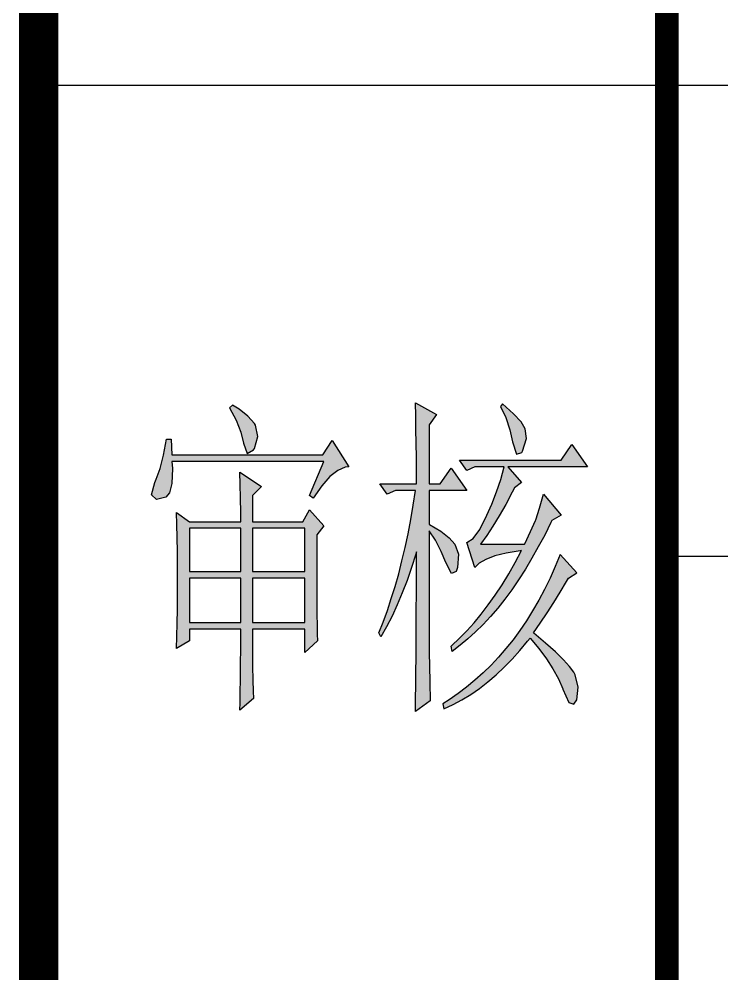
# Model space of a CAD drawing. Extents: x 575917 to 733065, y -270021 to -228021.
# Drawn here: x 632994 to 633800, y -267880 to -266785 of the extents above; entities that cross this region are included whole.
import ezdxf

# ---------------------------------------------------------------- set-up
doc = ezdxf.new("R2010")
doc.units = 0
doc.header["$LTSCALE"] = 1000
doc.header["$MEASUREMENT"] = 0
doc.layers.add('1', color=3, linetype='CONTINUOUS')

msp = doc.modelspace()

# ---------------------------------------------------------------- hatches: boundary and pattern name
at = {"layer": '1'}
h = msp.add_hatch(color=256, dxfattribs=at)
h.paths.add_polyline_path([(633531.8, -267545.2), (633541.2, -267537), (633550.5, -267528.3), (633559.6, -267519.1), (633568.5, -267509.2), (633577.2, -267498.6), (633580.1, -267495.1), (633590.1, -267506.9), (633598.9, -267518.6), (633606.4, -267530.2), (633612.7, -267541.7), (633617.6, -267553), (633617.8, -267553.6), (633624.4, -267568.8), (633630.4, -267570.8), (633633.6, -267565.6), (633635.4, -267551), (633631.8, -267537), (633630.4, -267534.1), (633625.4, -267527.5), (633618.5, -267519.8), (633609.3, -267510.8), (633598, -267500.6), (633584.6, -267489.3), (633584.1, -267489), (633591.9, -267477.7), (633599.6, -267466.1), (633607.2, -267454.2), (633614.6, -267442.2), (633621.8, -267430), (633624, -267426.1), (633633.6, -267420), (633614.6, -267399.1), (633608.9, -267412.9), (633603, -267426.3), (633596.6, -267439.2), (633590.1, -267451.6), (633583.1, -267463.7), (633576, -267475.1), (633568.5, -267486.3), (633560.6, -267496.9), (633552.5, -267507), (633544.1, -267516.7), (633535.4, -267526), (633526.4, -267534.9), (633517, -267543.3), (633507.4, -267551.2), (633497.6, -267558.6), (633487.3, -267565.6), (633480.3, -267570.1), (633481.3, -267576), (633491.9, -267571.1), (633502, -267565.6), (633512.2, -267559.4), (633522.1, -267552.5)])
h.paths.add_polyline_path([(633534.7, -267470.2), (633526.3, -267479.3), (633517.7, -267487.9), (633508.9, -267495.9), (633499.9, -267503.2), (633490.7, -267510.1), (633489.7, -267504.1), (633490.3, -267503.5), (633499, -267495.4), (633507.6, -267486.7), (633516, -267477.4), (633524.1, -267467.4), (633532.2, -267456.8), (633540.2, -267445.7), (633548, -267433.8), (633555.7, -267421.3), (633563.2, -267408.3), (633570.5, -267394.6), (633568.9, -267394.8), (633552.8, -267397.5), (633539.6, -267400.7), (633529.3, -267404.7), (633521.8, -267409), (633517, -267414.1), (633507.6, -267385.5), (633514.8, -267380.7), (633522.5, -267370.3), (633530.6, -267354), (633536.3, -267341.3), (633541.8, -267327.2), (633546.6, -267313), (633550.6, -267298.5), (633517, -267298.5), (633507.6, -267303), (633499.1, -267291.1), (633615.7, -267291.1), (633628.2, -267273.1), (633646, -267298.5), (633554.8, -267298.5), (633570.5, -267316.6), (633562.2, -267322.6), (633559.6, -267327.7), (633552.2, -267341.9), (633544.8, -267354.9), (633537.6, -267366.8), (633530.5, -267377.5), (633523.4, -267387.1), (633573.7, -267387.1), (633574, -267386.7), (633580.6, -267372.6), (633586.3, -267360.1), (633586.6, -267359.4), (633590.9, -267346.2), (633595.7, -267330.1), (633615.7, -267354), (633605.1, -267360.1), (633604, -267362.6), (633596.9, -267376.8), (633589.6, -267390.4), (633582.2, -267403.5), (633574.8, -267416.1), (633567, -267428), (633559.2, -267439.5), (633551.2, -267450.2), (633543.1, -267460.5)])
h.paths.add_polyline_path([(633262.1, -267331.6), (633262.1, -267361.6), (633319.8, -267361.6), (633327.2, -267348.1), (633343.9, -267366.1), (633335.6, -267376.5), (633335.6, -267434.7), (633335.7, -267452.4), (633335.9, -267467.6), (633336, -267480.3), (633336.3, -267490.5), (633336.6, -267498), (633321.8, -267511.5), (633321.8, -267484.5), (633262.1, -267484.5), (633262.1, -267507.5), (633262.2, -267527.2), (633262.5, -267543.3), (633262.8, -267555.6), (633263.1, -267564), (633247.4, -267577.6), (633247.7, -267569.2), (633248, -267556.9), (633248.2, -267542.3), (633248.3, -267525.3), (633248.5, -267506.1), (633248.5, -267484.5), (633189.7, -267484.5), (633189.7, -267498), (633174.9, -267507), (633175.4, -267493.2), (633175.7, -267478), (633176, -267462.1), (633176, -267445.3), (633176.1, -267427.6), (633176.1, -267413.2), (633176, -267396), (633175.7, -267379.7), (633175.4, -267364.8), (633174.9, -267351.1), (633189.7, -267361.6), (633248.5, -267361.6), (633248.5, -267351.3), (633248.3, -267334.3), (633247.9, -267318.8), (633247.4, -267304.6), (633272.5, -267321.1)])
h.paths.add_polyline_path([(633168.7, -267267.1), (633169.7, -267285), (633342.8, -267285), (633353.4, -267268.6), (633372.3, -267298.5), (633368.1, -267299.1), (633359.7, -267302.7), (633350.7, -267309.8), (633341.3, -267320.4), (633331.4, -267334.6), (633327.2, -267331.6), (633343.9, -267292.6), (633169.7, -267292.6), (633170.3, -267300.7), (633169.7, -267317.8), (633166.7, -267328.5), (633162.5, -267333.5), (633151.9, -267336.1), (633146.2, -267330.7), (633149.9, -267316.6), (633151.6, -267312.7), (633156.1, -267300.4), (633160, -267285.2), (633163.5, -267267.1)])
h.paths.add_polyline_path([(633321.8, -267426.1), (633262.1, -267426.1), (633262.1, -267477), (633321.8, -267477)], flags=16)
h.paths.add_polyline_path([(633321.8, -267369.1), (633262.1, -267369.1), (633262.1, -267418.6), (633321.8, -267418.6)], flags=16)
h.paths.add_polyline_path([(633189.7, -267418.6), (633248.5, -267418.6), (633248.5, -267369.1), (633189.7, -267369.1)], flags=16)
h.paths.add_polyline_path([(633189.7, -267477), (633248.5, -267477), (633248.5, -267426.1), (633189.7, -267426.1)], flags=16)
h.paths.add_polyline_path([(633264.3, -267277.6), (633268.3, -267263.9), (633265.3, -267251), (633264.3, -267249.1), (633256.6, -267240.4), (633246.7, -267232.7), (633239, -267228), (633235.8, -267231.1), (633243.4, -267245.2), (633248.6, -267258.8), (633251.6, -267271.5), (633256, -267283.3), (633263.1, -267279.2)])
h.paths.add_polyline_path([(633570.6, -267282.3), (633571.6, -267280.5), (633576.1, -267266.2), (633574.7, -267255), (633569.9, -267247.2), (633561.2, -267237.8), (633548.4, -267226.6), (633546.4, -267229.6), (633552.4, -267242.1), (633557, -267256.3), (633560, -267270.1), (633564.7, -267284.3)])
h.paths.add_polyline_path([(633449, -267572.3), (633449.3, -267541.1), (633449.6, -267509.5), (633449.6, -267493.5), (633449.7, -267477.6), (633449.7, -267461.5), (633449.9, -267445.3), (633449.9, -267396.1), (633449.1, -267398.7), (633444.2, -267414.1), (633439.1, -267429), (633433.6, -267443.2), (633428, -267456.7), (633421.9, -267469.6), (633415.6, -267481.9), (633409, -267493.5), (633406.9, -267489), (633411.9, -267476.6), (633416.6, -267463.4), (633421.1, -267449.7), (633425.5, -267435.7), (633429.6, -267421.2), (633433.3, -267406.4), (633436.9, -267391), (633440.3, -267375.4), (633443.3, -267359.1), (633446.2, -267342.6), (633448.8, -267325.6), (633425.8, -267325.6), (633416.4, -267330.1), (633407.9, -267318.1), (633449.9, -267318.1), (633449.9, -267287.8), (633449.7, -267271.5), (633449.4, -267255.7), (633449.1, -267240.2), (633448.8, -267225.1), (633472.9, -267238.6), (633464.6, -267250.5), (633464.6, -267318.1), (633477.1, -267318.1), (633489.7, -267300.1), (633507.6, -267325.6), (633464.6, -267325.6), (633464.6, -267364.6), (633464.8, -267364.6), (633477.7, -267372.5), (633487.4, -267380), (633493.9, -267387.1), (633498.3, -267398.6), (633497.1, -267414.1), (633495.4, -267418.6), (633490, -267420.9), (633483.5, -267408.1), (633478.3, -267395.5), (633471.7, -267382.8), (633464.6, -267372), (633464.6, -267511.8), (633464.9, -267526.9), (633465.2, -267545.3), (633465.7, -267567), (633448.8, -267579.1), (633449, -267572.3)])
h = msp.add_hatch(color=256, dxfattribs=at)
h.paths.add_polyline_path([(633531.8, -267545.2), (633541.2, -267537), (633550.5, -267528.3), (633559.6, -267519.1), (633568.5, -267509.2), (633577.2, -267498.6), (633580.1, -267495.1), (633590.1, -267506.9), (633598.9, -267518.6), (633606.4, -267530.2), (633612.7, -267541.7), (633617.6, -267553), (633617.8, -267553.6), (633624.4, -267568.8), (633630.4, -267570.8), (633633.6, -267565.6), (633635.4, -267551), (633631.8, -267537), (633630.4, -267534.1), (633625.4, -267527.5), (633618.5, -267519.8), (633609.3, -267510.8), (633598, -267500.6), (633584.6, -267489.3), (633584.1, -267489), (633591.9, -267477.7), (633599.6, -267466.1), (633607.2, -267454.2), (633614.6, -267442.2), (633621.8, -267430), (633624, -267426.1), (633633.6, -267420), (633614.6, -267399.1), (633608.9, -267412.9), (633603, -267426.3), (633596.6, -267439.2), (633590.1, -267451.6), (633583.1, -267463.7), (633576, -267475.1), (633568.5, -267486.3), (633560.6, -267496.9), (633552.5, -267507), (633544.1, -267516.7), (633535.4, -267526), (633526.4, -267534.9), (633517, -267543.3), (633507.4, -267551.2), (633497.6, -267558.6), (633487.3, -267565.6), (633480.3, -267570.1), (633481.3, -267576), (633491.9, -267571.1), (633502, -267565.6), (633512.2, -267559.4), (633522.1, -267552.5)])
h.paths.add_polyline_path([(633534.7, -267470.2), (633526.3, -267479.3), (633517.7, -267487.9), (633508.9, -267495.9), (633499.9, -267503.2), (633490.7, -267510.1), (633489.7, -267504.1), (633490.3, -267503.5), (633499, -267495.4), (633507.6, -267486.7), (633516, -267477.4), (633524.1, -267467.4), (633532.2, -267456.8), (633540.2, -267445.7), (633548, -267433.8), (633555.7, -267421.3), (633563.2, -267408.3), (633570.5, -267394.6), (633568.9, -267394.8), (633552.8, -267397.5), (633539.6, -267400.7), (633529.3, -267404.7), (633521.8, -267409), (633517, -267414.1), (633507.6, -267385.5), (633514.8, -267380.7), (633522.5, -267370.3), (633530.6, -267354), (633536.3, -267341.3), (633541.8, -267327.2), (633546.6, -267313), (633550.6, -267298.5), (633517, -267298.5), (633507.6, -267303), (633499.1, -267291.1), (633615.7, -267291.1), (633628.2, -267273.1), (633646, -267298.5), (633554.8, -267298.5), (633570.5, -267316.6), (633562.2, -267322.6), (633559.6, -267327.7), (633552.2, -267341.9), (633544.8, -267354.9), (633537.6, -267366.8), (633530.5, -267377.5), (633523.4, -267387.1), (633573.7, -267387.1), (633574, -267386.7), (633580.6, -267372.6), (633586.3, -267360.1), (633586.6, -267359.4), (633590.9, -267346.2), (633595.7, -267330.1), (633615.7, -267354), (633605.1, -267360.1), (633604, -267362.6), (633596.9, -267376.8), (633589.6, -267390.4), (633582.2, -267403.5), (633574.8, -267416.1), (633567, -267428), (633559.2, -267439.5), (633551.2, -267450.2), (633543.1, -267460.5)])
h.paths.add_polyline_path([(633262.1, -267331.6), (633262.1, -267361.6), (633319.8, -267361.6), (633327.2, -267348.1), (633343.9, -267366.1), (633335.6, -267376.5), (633335.6, -267434.7), (633335.7, -267452.4), (633335.9, -267467.6), (633336, -267480.3), (633336.3, -267490.5), (633336.6, -267498), (633321.8, -267511.5), (633321.8, -267484.5), (633262.1, -267484.5), (633262.1, -267507.5), (633262.2, -267527.2), (633262.5, -267543.3), (633262.8, -267555.6), (633263.1, -267564), (633247.4, -267577.6), (633247.7, -267569.2), (633248, -267556.9), (633248.2, -267542.3), (633248.3, -267525.3), (633248.5, -267506.1), (633248.5, -267484.5), (633189.7, -267484.5), (633189.7, -267498), (633174.9, -267507), (633175.4, -267493.2), (633175.7, -267478), (633176, -267462.1), (633176, -267445.3), (633176.1, -267427.6), (633176.1, -267413.2), (633176, -267396), (633175.7, -267379.7), (633175.4, -267364.8), (633174.9, -267351.1), (633189.7, -267361.6), (633248.5, -267361.6), (633248.5, -267351.3), (633248.3, -267334.3), (633247.9, -267318.8), (633247.4, -267304.6), (633272.5, -267321.1)])
h.paths.add_polyline_path([(633168.7, -267267.1), (633169.7, -267285), (633342.8, -267285), (633353.4, -267268.6), (633372.3, -267298.5), (633368.1, -267299.1), (633359.7, -267302.7), (633350.7, -267309.8), (633341.3, -267320.4), (633331.4, -267334.6), (633327.2, -267331.6), (633343.9, -267292.6), (633169.7, -267292.6), (633170.3, -267300.7), (633169.7, -267317.8), (633166.7, -267328.5), (633162.5, -267333.5), (633151.9, -267336.1), (633146.2, -267330.7), (633149.9, -267316.6), (633151.6, -267312.7), (633156.1, -267300.4), (633160, -267285.2), (633163.5, -267267.1)])
h.paths.add_polyline_path([(633321.8, -267426.1), (633262.1, -267426.1), (633262.1, -267477), (633321.8, -267477)], flags=16)
h.paths.add_polyline_path([(633321.8, -267369.1), (633262.1, -267369.1), (633262.1, -267418.6), (633321.8, -267418.6)], flags=16)
h.paths.add_polyline_path([(633189.7, -267418.6), (633248.5, -267418.6), (633248.5, -267369.1), (633189.7, -267369.1)], flags=16)
h.paths.add_polyline_path([(633189.7, -267477), (633248.5, -267477), (633248.5, -267426.1), (633189.7, -267426.1)], flags=16)
h.paths.add_polyline_path([(633264.3, -267277.6), (633268.3, -267263.9), (633265.3, -267251), (633264.3, -267249.1), (633256.6, -267240.4), (633246.7, -267232.7), (633239, -267228), (633235.8, -267231.1), (633243.4, -267245.2), (633248.6, -267258.8), (633251.6, -267271.5), (633256, -267283.3), (633263.1, -267279.2)])
h.paths.add_polyline_path([(633570.6, -267282.3), (633571.6, -267280.5), (633576.1, -267266.2), (633574.7, -267255), (633569.9, -267247.2), (633561.2, -267237.8), (633548.4, -267226.6), (633546.4, -267229.6), (633552.4, -267242.1), (633557, -267256.3), (633560, -267270.1), (633564.7, -267284.3)])
h.paths.add_polyline_path([(633449, -267572.3), (633449.3, -267541.1), (633449.6, -267509.5), (633449.6, -267493.5), (633449.7, -267477.6), (633449.7, -267461.5), (633449.9, -267445.3), (633449.9, -267396.1), (633449.1, -267398.7), (633444.2, -267414.1), (633439.1, -267429), (633433.6, -267443.2), (633428, -267456.7), (633421.9, -267469.6), (633415.6, -267481.9), (633409, -267493.5), (633406.9, -267489), (633411.9, -267476.6), (633416.6, -267463.4), (633421.1, -267449.7), (633425.5, -267435.7), (633429.6, -267421.2), (633433.3, -267406.4), (633436.9, -267391), (633440.3, -267375.4), (633443.3, -267359.1), (633446.2, -267342.6), (633448.8, -267325.6), (633425.8, -267325.6), (633416.4, -267330.1), (633407.9, -267318.1), (633449.9, -267318.1), (633449.9, -267287.8), (633449.7, -267271.5), (633449.4, -267255.7), (633449.1, -267240.2), (633448.8, -267225.1), (633472.9, -267238.6), (633464.6, -267250.5), (633464.6, -267318.1), (633477.1, -267318.1), (633489.7, -267300.1), (633507.6, -267325.6), (633464.6, -267325.6), (633464.6, -267364.6), (633464.8, -267364.6), (633477.7, -267372.5), (633487.4, -267380), (633493.9, -267387.1), (633498.3, -267398.6), (633497.1, -267414.1), (633495.4, -267418.6), (633490, -267420.9), (633483.5, -267408.1), (633478.3, -267395.5), (633471.7, -267382.8), (633464.6, -267372), (633464.6, -267511.8), (633464.9, -267526.9), (633465.2, -267545.3), (633465.7, -267567), (633448.8, -267579.1), (633449, -267572.3)])

# ---------------------------------------------------------------- linework, layer by layer
for p, q in [((633017, -263871.9), (633017, -269021.2)), ((633017, -263871.9), (633017, -269021.2)), ((633017, -266861.2), (638417, -266861.2)), ((633017, -266861.2), (638417, -266861.2)), ((633737, -267401.2), (638417, -267401.2)), ((633737, -267401.2), (638417, -267401.2))]:
    msp.add_line(p, q, dxfattribs=at)
at = {"layer": '1', "const_width": 45}
msp.add_lwpolyline([(633017, -263801.6), (649217, -263801.6), (649217, -269021.2), (633017, -269021.2)], close=True, dxfattribs=at)
msp.add_lwpolyline([(633017, -263801.6), (649217, -263801.6), (649217, -269021.2), (633017, -269021.2)], close=True, dxfattribs=at)
at = {"layer": '1', "const_width": 27}
msp.add_lwpolyline([(633737, -265241.2), (633737, -269021.2)], dxfattribs=at)
msp.add_lwpolyline([(633737, -265241.2), (633737, -269021.2)], dxfattribs=at)
at = {"layer": '1'}
for points in [[(633264.3, -267277.6), (633268.3, -267263.9), (633265.3, -267251), (633264.3, -267249.1), (633256.6, -267240.4), (633246.7, -267232.7), (633239, -267228), (633235.8, -267231.1), (633243.4, -267245.2), (633248.6, -267258.8), (633251.6, -267271.5), (633256, -267283.3), (633263.1, -267279.2)], [(633264.3, -267277.6), (633268.3, -267263.9), (633265.3, -267251), (633264.3, -267249.1), (633256.6, -267240.4), (633246.7, -267232.7), (633239, -267228), (633235.8, -267231.1), (633243.4, -267245.2), (633248.6, -267258.8), (633251.6, -267271.5), (633256, -267283.3), (633263.1, -267279.2)], [(633570.6, -267282.3), (633571.6, -267280.5), (633576.1, -267266.2), (633574.7, -267255), (633569.9, -267247.2), (633561.2, -267237.8), (633548.4, -267226.6), (633546.4, -267229.6), (633552.4, -267242.1), (633557, -267256.3), (633560, -267270.1), (633564.7, -267284.3)], [(633570.6, -267282.3), (633571.6, -267280.5), (633576.1, -267266.2), (633574.7, -267255), (633569.9, -267247.2), (633561.2, -267237.8), (633548.4, -267226.6), (633546.4, -267229.6), (633552.4, -267242.1), (633557, -267256.3), (633560, -267270.1), (633564.7, -267284.3)], [(633168.7, -267267.1), (633169.7, -267285), (633342.8, -267285), (633353.4, -267268.6), (633372.3, -267298.5), (633368.1, -267299.1), (633359.7, -267302.7), (633350.7, -267309.8), (633341.3, -267320.4), (633331.4, -267334.6), (633327.2, -267331.6), (633343.9, -267292.6), (633169.7, -267292.6), (633170.3, -267300.7), (633169.7, -267317.8), (633166.7, -267328.5), (633162.5, -267333.5), (633151.9, -267336.1), (633146.2, -267330.7), (633149.9, -267316.6), (633151.6, -267312.7), (633156.1, -267300.4), (633160, -267285.2), (633163.5, -267267.1)], [(633168.7, -267267.1), (633169.7, -267285), (633342.8, -267285), (633353.4, -267268.6), (633372.3, -267298.5), (633368.1, -267299.1), (633359.7, -267302.7), (633350.7, -267309.8), (633341.3, -267320.4), (633331.4, -267334.6), (633327.2, -267331.6), (633343.9, -267292.6), (633169.7, -267292.6), (633170.3, -267300.7), (633169.7, -267317.8), (633166.7, -267328.5), (633162.5, -267333.5), (633151.9, -267336.1), (633146.2, -267330.7), (633149.9, -267316.6), (633151.6, -267312.7), (633156.1, -267300.4), (633160, -267285.2), (633163.5, -267267.1)], [(633534.7, -267470.2), (633526.3, -267479.3), (633517.7, -267487.9), (633508.9, -267495.9), (633499.9, -267503.2), (633490.7, -267510.1), (633489.7, -267504.1), (633490.3, -267503.5), (633499, -267495.4), (633507.6, -267486.7), (633516, -267477.4), (633524.1, -267467.4), (633532.2, -267456.8), (633540.2, -267445.7), (633548, -267433.8), (633555.7, -267421.3), (633563.2, -267408.3), (633570.5, -267394.6), (633568.9, -267394.8), (633552.8, -267397.5), (633539.6, -267400.7), (633529.3, -267404.7), (633521.8, -267409), (633517, -267414.1), (633507.6, -267385.5), (633514.8, -267380.7), (633522.5, -267370.3), (633530.6, -267354), (633536.3, -267341.3), (633541.8, -267327.2), (633546.6, -267313), (633550.6, -267298.5), (633517, -267298.5), (633507.6, -267303), (633499.1, -267291.1), (633615.7, -267291.1), (633628.2, -267273.1), (633646, -267298.5), (633554.8, -267298.5), (633570.5, -267316.6), (633562.2, -267322.6), (633559.6, -267327.7), (633552.2, -267341.9), (633544.8, -267354.9), (633537.6, -267366.8), (633530.5, -267377.5), (633523.4, -267387.1), (633573.7, -267387.1), (633574, -267386.7), (633580.6, -267372.6), (633586.3, -267360.1), (633586.6, -267359.4), (633590.9, -267346.2), (633595.7, -267330.1), (633615.7, -267354), (633605.1, -267360.1), (633604, -267362.6), (633596.9, -267376.8), (633589.6, -267390.4), (633582.2, -267403.5), (633574.8, -267416.1), (633567, -267428), (633559.2, -267439.5), (633551.2, -267450.2), (633543.1, -267460.5)], [(633534.7, -267470.2), (633526.3, -267479.3), (633517.7, -267487.9), (633508.9, -267495.9), (633499.9, -267503.2), (633490.7, -267510.1), (633489.7, -267504.1), (633490.3, -267503.5), (633499, -267495.4), (633507.6, -267486.7), (633516, -267477.4), (633524.1, -267467.4), (633532.2, -267456.8), (633540.2, -267445.7), (633548, -267433.8), (633555.7, -267421.3), (633563.2, -267408.3), (633570.5, -267394.6), (633568.9, -267394.8), (633552.8, -267397.5), (633539.6, -267400.7), (633529.3, -267404.7), (633521.8, -267409), (633517, -267414.1), (633507.6, -267385.5), (633514.8, -267380.7), (633522.5, -267370.3), (633530.6, -267354), (633536.3, -267341.3), (633541.8, -267327.2), (633546.6, -267313), (633550.6, -267298.5), (633517, -267298.5), (633507.6, -267303), (633499.1, -267291.1), (633615.7, -267291.1), (633628.2, -267273.1), (633646, -267298.5), (633554.8, -267298.5), (633570.5, -267316.6), (633562.2, -267322.6), (633559.6, -267327.7), (633552.2, -267341.9), (633544.8, -267354.9), (633537.6, -267366.8), (633530.5, -267377.5), (633523.4, -267387.1), (633573.7, -267387.1), (633574, -267386.7), (633580.6, -267372.6), (633586.3, -267360.1), (633586.6, -267359.4), (633590.9, -267346.2), (633595.7, -267330.1), (633615.7, -267354), (633605.1, -267360.1), (633604, -267362.6), (633596.9, -267376.8), (633589.6, -267390.4), (633582.2, -267403.5), (633574.8, -267416.1), (633567, -267428), (633559.2, -267439.5), (633551.2, -267450.2), (633543.1, -267460.5)], [(633262.1, -267331.6), (633262.1, -267361.6), (633319.8, -267361.6), (633327.2, -267348.1), (633343.9, -267366.1), (633335.6, -267376.5), (633335.6, -267434.7), (633335.7, -267452.4), (633335.9, -267467.6), (633336, -267480.3), (633336.3, -267490.5), (633336.6, -267498), (633321.8, -267511.5), (633321.8, -267484.5), (633262.1, -267484.5), (633262.1, -267507.5), (633262.2, -267527.2), (633262.5, -267543.3), (633262.8, -267555.6), (633263.1, -267564), (633247.4, -267577.6), (633247.7, -267569.2), (633248, -267556.9), (633248.2, -267542.3), (633248.3, -267525.3), (633248.5, -267506.1), (633248.5, -267484.5), (633189.7, -267484.5), (633189.7, -267498), (633174.9, -267507), (633175.4, -267493.2), (633175.7, -267478), (633176, -267462.1), (633176, -267445.3), (633176.1, -267427.6), (633176.1, -267413.2), (633176, -267396), (633175.7, -267379.7), (633175.4, -267364.8), (633174.9, -267351.1), (633189.7, -267361.6), (633248.5, -267361.6), (633248.5, -267351.3), (633248.3, -267334.3), (633247.9, -267318.8), (633247.4, -267304.6), (633272.5, -267321.1)], [(633262.1, -267331.6), (633262.1, -267361.6), (633319.8, -267361.6), (633327.2, -267348.1), (633343.9, -267366.1), (633335.6, -267376.5), (633335.6, -267434.7), (633335.7, -267452.4), (633335.9, -267467.6), (633336, -267480.3), (633336.3, -267490.5), (633336.6, -267498), (633321.8, -267511.5), (633321.8, -267484.5), (633262.1, -267484.5), (633262.1, -267507.5), (633262.2, -267527.2), (633262.5, -267543.3), (633262.8, -267555.6), (633263.1, -267564), (633247.4, -267577.6), (633247.7, -267569.2), (633248, -267556.9), (633248.2, -267542.3), (633248.3, -267525.3), (633248.5, -267506.1), (633248.5, -267484.5), (633189.7, -267484.5), (633189.7, -267498), (633174.9, -267507), (633175.4, -267493.2), (633175.7, -267478), (633176, -267462.1), (633176, -267445.3), (633176.1, -267427.6), (633176.1, -267413.2), (633176, -267396), (633175.7, -267379.7), (633175.4, -267364.8), (633174.9, -267351.1), (633189.7, -267361.6), (633248.5, -267361.6), (633248.5, -267351.3), (633248.3, -267334.3), (633247.9, -267318.8), (633247.4, -267304.6), (633272.5, -267321.1)], [(633189.7, -267418.6), (633248.5, -267418.6), (633248.5, -267369.1), (633189.7, -267369.1)], [(633189.7, -267418.6), (633248.5, -267418.6), (633248.5, -267369.1), (633189.7, -267369.1)], [(633321.8, -267369.1), (633262.1, -267369.1), (633262.1, -267418.6), (633321.8, -267418.6)], [(633321.8, -267369.1), (633262.1, -267369.1), (633262.1, -267418.6), (633321.8, -267418.6)], [(633531.8, -267545.2), (633541.2, -267537), (633550.5, -267528.3), (633559.6, -267519.1), (633568.5, -267509.2), (633577.2, -267498.6), (633580.1, -267495.1), (633590.1, -267506.9), (633598.9, -267518.6), (633606.4, -267530.2), (633612.7, -267541.7), (633617.6, -267553), (633617.8, -267553.6), (633624.4, -267568.8), (633630.4, -267570.8), (633633.6, -267565.6), (633635.4, -267551), (633631.8, -267537), (633630.4, -267534.1), (633625.4, -267527.5), (633618.5, -267519.8), (633609.3, -267510.8), (633598, -267500.6), (633584.6, -267489.3), (633584.1, -267489), (633591.9, -267477.7), (633599.6, -267466.1), (633607.2, -267454.2), (633614.6, -267442.2), (633621.8, -267430), (633624, -267426.1), (633633.6, -267420), (633614.6, -267399.1), (633608.9, -267412.9), (633603, -267426.3), (633596.6, -267439.2), (633590.1, -267451.6), (633583.1, -267463.7), (633576, -267475.1), (633568.5, -267486.3), (633560.6, -267496.9), (633552.5, -267507), (633544.1, -267516.7), (633535.4, -267526), (633526.4, -267534.9), (633517, -267543.3), (633507.4, -267551.2), (633497.6, -267558.6), (633487.3, -267565.6), (633480.3, -267570.1), (633481.3, -267576), (633491.9, -267571.1), (633502, -267565.6), (633512.2, -267559.4), (633522.1, -267552.5)], [(633531.8, -267545.2), (633541.2, -267537), (633550.5, -267528.3), (633559.6, -267519.1), (633568.5, -267509.2), (633577.2, -267498.6), (633580.1, -267495.1), (633590.1, -267506.9), (633598.9, -267518.6), (633606.4, -267530.2), (633612.7, -267541.7), (633617.6, -267553), (633617.8, -267553.6), (633624.4, -267568.8), (633630.4, -267570.8), (633633.6, -267565.6), (633635.4, -267551), (633631.8, -267537), (633630.4, -267534.1), (633625.4, -267527.5), (633618.5, -267519.8), (633609.3, -267510.8), (633598, -267500.6), (633584.6, -267489.3), (633584.1, -267489), (633591.9, -267477.7), (633599.6, -267466.1), (633607.2, -267454.2), (633614.6, -267442.2), (633621.8, -267430), (633624, -267426.1), (633633.6, -267420), (633614.6, -267399.1), (633608.9, -267412.9), (633603, -267426.3), (633596.6, -267439.2), (633590.1, -267451.6), (633583.1, -267463.7), (633576, -267475.1), (633568.5, -267486.3), (633560.6, -267496.9), (633552.5, -267507), (633544.1, -267516.7), (633535.4, -267526), (633526.4, -267534.9), (633517, -267543.3), (633507.4, -267551.2), (633497.6, -267558.6), (633487.3, -267565.6), (633480.3, -267570.1), (633481.3, -267576), (633491.9, -267571.1), (633502, -267565.6), (633512.2, -267559.4), (633522.1, -267552.5)], [(633189.7, -267477), (633248.5, -267477), (633248.5, -267426.1), (633189.7, -267426.1)], [(633189.7, -267477), (633248.5, -267477), (633248.5, -267426.1), (633189.7, -267426.1)], [(633321.8, -267426.1), (633262.1, -267426.1), (633262.1, -267477), (633321.8, -267477)], [(633321.8, -267426.1), (633262.1, -267426.1), (633262.1, -267477), (633321.8, -267477)]]:
    msp.add_lwpolyline(points, close=True, dxfattribs=at)
msp.add_lwpolyline([(633449, -267572.3), (633449.3, -267541.1), (633449.6, -267509.5), (633449.6, -267493.5), (633449.7, -267477.6), (633449.7, -267461.5), (633449.9, -267445.3), (633449.9, -267396.1), (633449.1, -267398.7), (633444.2, -267414.1), (633439.1, -267429), (633433.6, -267443.2), (633428, -267456.7), (633421.9, -267469.6), (633415.6, -267481.9), (633409, -267493.5), (633406.9, -267489), (633411.9, -267476.6), (633416.6, -267463.4), (633421.1, -267449.7), (633425.5, -267435.7), (633429.6, -267421.2), (633433.3, -267406.4), (633436.9, -267391), (633440.3, -267375.4), (633443.3, -267359.1), (633446.2, -267342.6), (633448.8, -267325.6), (633425.8, -267325.6), (633416.4, -267330.1), (633407.9, -267318.1), (633449.9, -267318.1), (633449.9, -267287.8), (633449.7, -267271.5), (633449.4, -267255.7), (633449.1, -267240.2), (633448.8, -267225.1), (633472.9, -267238.6), (633464.6, -267250.5), (633464.6, -267318.1), (633477.1, -267318.1), (633489.7, -267300.1), (633507.6, -267325.6), (633464.6, -267325.6), (633464.6, -267364.6), (633464.8, -267364.6), (633477.7, -267372.5), (633487.4, -267380), (633493.9, -267387.1), (633498.3, -267398.6), (633497.1, -267414.1), (633495.4, -267418.6), (633490, -267420.9), (633483.5, -267408.1), (633478.3, -267395.5), (633471.7, -267382.8), (633464.6, -267372), (633464.6, -267511.8), (633464.9, -267526.9), (633465.2, -267545.3), (633465.7, -267567), (633448.8, -267579.1), (633449, -267572.3)], dxfattribs=at)
msp.add_lwpolyline([(633449, -267572.3), (633449.3, -267541.1), (633449.6, -267509.5), (633449.6, -267493.5), (633449.7, -267477.6), (633449.7, -267461.5), (633449.9, -267445.3), (633449.9, -267396.1), (633449.1, -267398.7), (633444.2, -267414.1), (633439.1, -267429), (633433.6, -267443.2), (633428, -267456.7), (633421.9, -267469.6), (633415.6, -267481.9), (633409, -267493.5), (633406.9, -267489), (633411.9, -267476.6), (633416.6, -267463.4), (633421.1, -267449.7), (633425.5, -267435.7), (633429.6, -267421.2), (633433.3, -267406.4), (633436.9, -267391), (633440.3, -267375.4), (633443.3, -267359.1), (633446.2, -267342.6), (633448.8, -267325.6), (633425.8, -267325.6), (633416.4, -267330.1), (633407.9, -267318.1), (633449.9, -267318.1), (633449.9, -267287.8), (633449.7, -267271.5), (633449.4, -267255.7), (633449.1, -267240.2), (633448.8, -267225.1), (633472.9, -267238.6), (633464.6, -267250.5), (633464.6, -267318.1), (633477.1, -267318.1), (633489.7, -267300.1), (633507.6, -267325.6), (633464.6, -267325.6), (633464.6, -267364.6), (633464.8, -267364.6), (633477.7, -267372.5), (633487.4, -267380), (633493.9, -267387.1), (633498.3, -267398.6), (633497.1, -267414.1), (633495.4, -267418.6), (633490, -267420.9), (633483.5, -267408.1), (633478.3, -267395.5), (633471.7, -267382.8), (633464.6, -267372), (633464.6, -267511.8), (633464.9, -267526.9), (633465.2, -267545.3), (633465.7, -267567), (633448.8, -267579.1), (633449, -267572.3)], dxfattribs=at)

doc.saveas('drawing.dxf')
